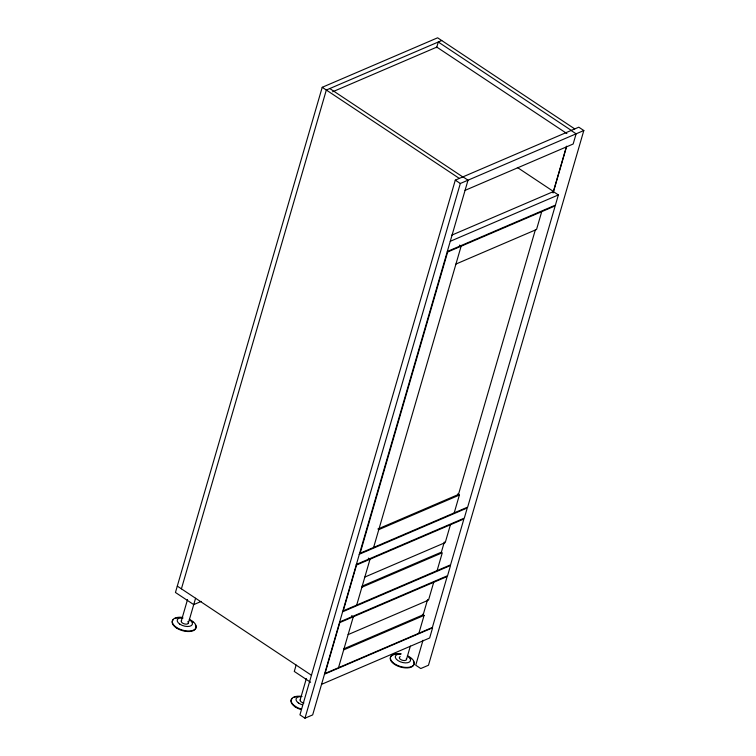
<?xml version="1.0" encoding="UTF-8"?>
<svg xmlns="http://www.w3.org/2000/svg" width="756" height="756" viewBox="0 0 756 756"><rect width="100%" height="100%" fill="white"/><g stroke="black" fill="none" stroke-linecap="round" stroke-linejoin="round"><path stroke-width="1.13" d="M574.749 128.917L437.63 37.8L322.217 87.299L175.449 592.477L193.734 604.62L201.209 601.417M181.412 588.839L326.327 90.03L441.74 40.531M176.394 627.924L176.535 627.433M181.317 620.95L187.526 599.584M188.339 623.199L195.577 598.261M436.637 47.685L438.282 42.015L571.29 130.401M296.135 665.072L294.282 671.441L310.64 682.309M295.227 706.888L295.369 706.397M300.151 699.914L306.36 678.548M422.991 640.275L415.743 665.195L420.771 668.54L428.472 665.242L583.821 130.523L578.794 127.188L455.292 180.145L299.943 714.855L304.97 718.2L312.672 714.902L468.021 180.183L462.993 176.847M304.97 718.2L460.319 183.491L583.821 130.523M338.499 667.709L353.298 616.783L351.625 615.677M356.7 605.074L370.015 559.242L368.342 558.126M373.615 547.448L461.122 246.22L459.45 245.114M406.435 659.601L410.357 646.106M427.612 599.517L423.171 614.798L343.838 648.818M444.33 541.976L441.372 552.163L362.039 586.183M535.305 230.004L458.476 494.452L377.877 529.011M418.909 633.226L424.088 615.403L422.415 614.288M433.708 582.3L428.529 600.122L348.119 634.605M437.11 570.591L442.288 552.768L361.878 587.251M450.425 524.758L445.246 542.581L364.836 577.064M454.214 512.88L459.383 495.057L457.711 493.942M541.721 211.661L536.543 229.484L455.944 264.052M552.995 192.789L566.49 146.343M553.175 192.752L566.679 146.277M553.345 191.589L558.372 194.935L555.414 205.122L447.306 251.483M400.236 656.624L399.716 656.936A3.695 1.871 16.2 0 0 400.916 659.648A3.695 1.871 16.2 0 0 405.603 660.319L406.133 660.016A3.695 1.871 16.2 0 0 406.322 658.58M332.649 91.778L436.807 47.108L566.877 133.547M465.053 190.37L573.161 144.009L576.119 133.821L571.092 130.486M451.549 235.248L553.534 191.514L517.35 167.463M450.264 241.296L558.372 194.935M378.794 529.625L459.383 495.057M359.157 554.318L467.265 507.956L464.297 518.134L356.199 564.496M342.44 611.859L450.538 565.497L447.58 575.685L339.472 622.046M343.678 649.886L424.088 615.403M324.504 674.163L432.612 627.801L429.654 637.979L321.546 684.341M408.316 656.624L407.843 656.359A7.872 3.997 16.2 0 1 407.824 662.672A7.872 3.997 16.2 0 1 396.295 659.128A7.872 3.997 16.2 0 1 400.321 654.053M179.427 623.927L179.9 624.182M298.27 702.891L298.743 703.156M329.796 88.546L462.795 176.932M322.217 87.299L459.336 178.416M455.292 180.145L460.319 183.491M177.301 586.108L311.529 675.306M303.884 703.014A3.695 1.871 16.2 0 1 300.453 699.508M300.973 708.986A12.313 6.246 16.2 0 1 291.126 700.283A12.313 6.246 16.2 0 1 302.041 696.465M300.831 709.487A12.313 6.246 16.2 0 1 292.1 698.572M293.782 697.514A12.313 6.246 16.2 0 1 296.087 696.862M302.324 704.809A7.872 3.997 16.2 0 1 296.05 699.782A7.872 3.997 16.2 0 1 301.058 696.616M407.389 655.773A12.313 6.246 16.2 0 1 410.763 666.868A12.313 6.246 16.2 0 1 391.485 660.952A12.313 6.246 16.2 0 1 401.304 653.902M413.419 661.198A12.313 6.246 16.2 0 1 407.522 667.907A12.313 6.246 16.2 0 1 392.184 662.436A12.313 6.246 16.2 0 1 394.519 654.46M395.341 654.299A12.313 6.246 16.2 0 1 400.122 654.242M409.875 657.72A12.313 6.246 16.2 0 1 411.349 658.826M187.819 621.64A3.695 1.871 16.2 0 1 188.036 623.615L187.516 623.917A3.695 1.871 16.2 0 1 182.829 623.256A3.695 1.871 16.2 0 1 181.62 620.534M189.293 619.372A12.313 6.246 16.2 0 1 192.912 630.381A12.313 6.246 16.2 0 1 173.7 624.947A12.313 6.246 16.2 0 1 182.177 617.359M195.322 624.796A12.313 6.246 16.2 0 1 183.547 630.939A12.313 6.246 16.2 0 1 173.266 619.608M174.948 618.55A12.313 6.246 16.2 0 1 179.059 617.718M180.022 617.709A12.313 6.246 16.2 0 1 183.065 617.992M191.778 621.319A12.313 6.246 16.2 0 1 193.252 622.424M189.747 619.967A7.872 3.997 16.2 0 1 189.737 626.27A7.872 3.997 16.2 0 1 178.199 622.727A7.872 3.997 16.2 0 1 182.224 617.652M339.831 622.557L325.033 673.483L432.375 627.452L447.165 576.526L339.831 622.557M356.548 565.015L343.233 610.848L450.576 564.817L463.891 518.985L356.548 565.015M447.656 251.994L360.149 553.222L467.671 507.106L555.188 205.887L447.656 251.994"/></g></svg>
